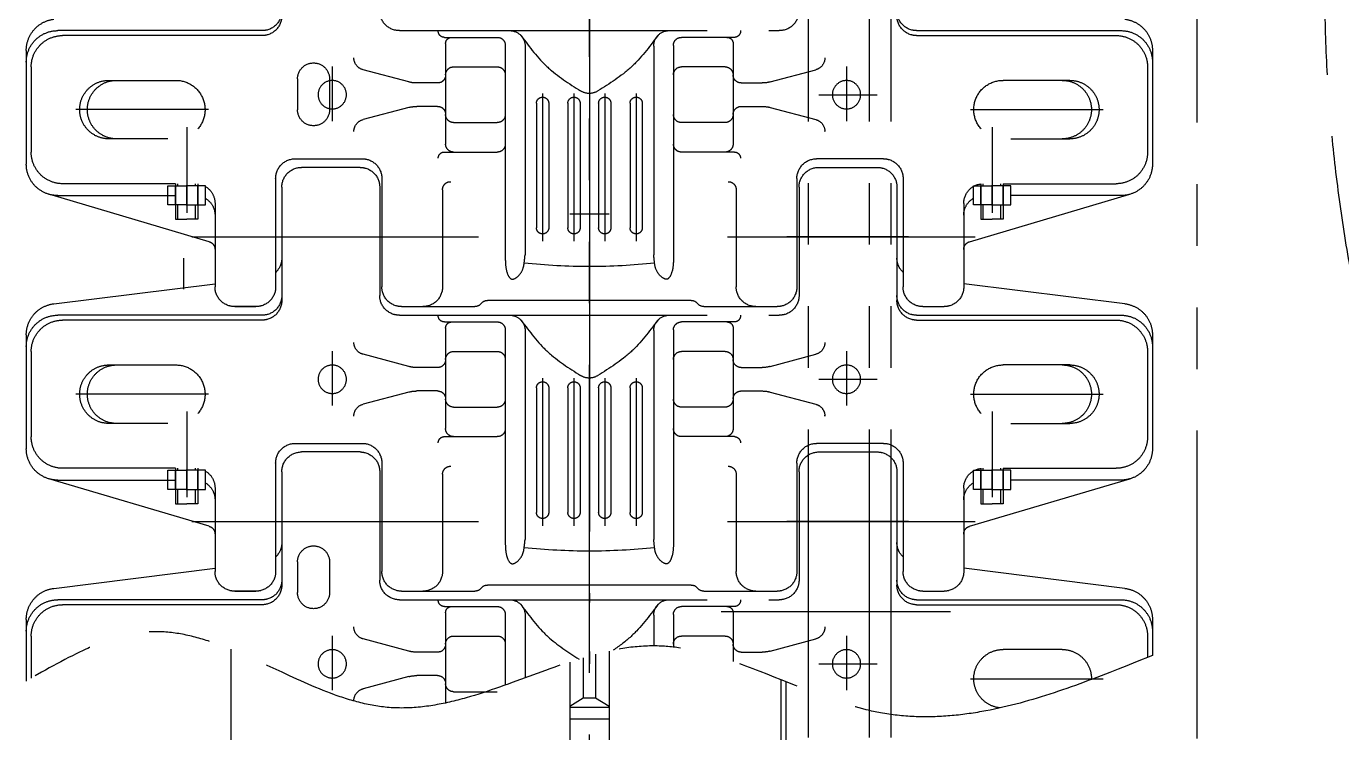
# Model space of a CAD drawing. Header units: millimetres. Extents: x 0 to 16800, y -463 to 11880.
# Drawn here: x 2819 to 4955, y 4864 to 6011 of the extents above; entities that cross this region are included whole.
import ezdxf

# ---------------------------------------------------------------- set-up
doc = ezdxf.new("R2010")
doc.units = ezdxf.units.MM
doc.header["$LTSCALE"] = 400
doc.linetypes.add('G', pattern=[2, 1.25, -0.25, 0.25, -0.25])
doc.linetypes.add('K', pattern=[2.5, 1.25, -0.25, 0.25, -0.25, 0.25, -0.25])
doc.layers.add('05', color=4, linetype='G')
doc.layers.add('07', color=6, linetype='K')

# ---------------------------------------------------------------- blocks, each defined once
blk = doc.blocks.new('fesfewr')
at = {"layer": '07', "color": 6, "linetype": 'K'}
for p, q in [((34303.9, 9495), (34303.9, 4929.7)), ((34402.5, 9495), (34402.5, 4929.7)), ((34438, 9495), (34438, 4929.7)), ((34935.4, 4993), (34935.4, 9438)), ((34214.8, 6199.6), (34534.8, 6199.6))]:
    blk.add_line(p, q, dxfattribs=at)
blk.add_arc((37758.4, 7222), 2616.2, 97.9098, 262.0902, dxfattribs=at)
blk = doc.blocks.new('rer')
at = {"layer": '07', "color": 6, "linetype": 'K'}
for p, q in [((9766.2, 57900.3), (9708, 57900.3)), ((10228.2, 57900.3), (10043.5, 57900.3)), ((10690.2, 57900.3), (10505.5, 57900.3)), ((9739.2, 57892.3), (9704.7, 57892.3)), ((10201.2, 57892.3), (10062.7, 57892.3)), ((10663.2, 57892.3), (10524.7, 57892.3)), ((9816.8, 57855.6), (9849.3, 57593.8)), ((9917.5, 57603.1), (9994.6, 57863.8)), ((10278.8, 57855.6), (10311.3, 57593.8)), ((10379.5, 57603.1), (10456.6, 57863.8)), ((9790.2, 57517.3), (9790.2, 57841.3)), ((9798.2, 57517.3), (9798.2, 57849.3)), ((9992.5, 57849.3), (9992.5, 57670.2)), ((10011.7, 57657.8), (10011.7, 57841.3)), ((10252.2, 57517.3), (10252.2, 57841.3)), ((10260.2, 57517.3), (10260.2, 57849.3)), ((10454.5, 57849.3), (10454.5, 57670.2)), ((10473.7, 57657.8), (10473.7, 57841.3)), ((10714.2, 57517.3), (10714.2, 57841.3)), ((10722.2, 57517.3), (10722.2, 57849.3)), ((9670, 57604.6), (9670, 57820.1)), ((10132, 57604.6), (10132, 57820.1)), ((10594, 57604.6), (10594, 57820.1)), ((9717.5, 57753.7), (9717.5, 57657.6)), ((10084.5, 57670.2), (10084.5, 57766.1)), ((10179.5, 57766.1), (10179.5, 57657.6)), ((10546.5, 57670.2), (10546.5, 57766.1)), ((10641.5, 57766.1), (10641.5, 57657.6)), ((9977.4, 57670.2), (10008.4, 57670.2)), ((9977.4, 57639.8), (9977.4, 57670.2)), ((10008.4, 57670.2), (10008.4, 57639.8)), ((10439.4, 57670.2), (10470.4, 57670.2)), ((10439.4, 57639.8), (10439.4, 57670.2)), ((10470.4, 57670.2), (10470.4, 57639.8)), ((9954.1, 57657.8), (9954.1, 57639.8)), ((10011.7, 57657.8), (9954.1, 57657.8)), ((9954.1, 57654.2), (9977.4, 57654.2)), ((9954.1, 57621.8), (9954.1, 57639.8)), ((10103.7, 57639.8), (9964.6, 57639.8)), ((9976.4, 57639.8), (10009.5, 57639.8)), ((9977.4, 57657.8), (10008.4, 57657.8)), ((9977.4, 57639.8), (9977.4, 57609.4)), ((10008.4, 57654.2), (10011.7, 57654.2)), ((10008.4, 57609.4), (10008.4, 57639.8)), ((10416.1, 57657.8), (10416.1, 57639.8)), ((10473.7, 57657.8), (10416.1, 57657.8)), ((10416.1, 57654.2), (10439.4, 57654.2)), ((10416.1, 57621.8), (10416.1, 57639.8)), ((10565.7, 57639.8), (10426.6, 57639.8)), ((10438.4, 57639.8), (10471.5, 57639.8)), ((10439.4, 57657.8), (10470.4, 57657.8)), ((10439.4, 57639.8), (10439.4, 57609.4)), ((10470.4, 57654.2), (10473.7, 57654.2)), ((10470.4, 57609.4), (10470.4, 57639.8)), ((9954.1, 57625.4), (9977.4, 57625.4)), ((10011.7, 57621.8), (9954.1, 57621.8)), ((9977.4, 57621.8), (10008.4, 57621.8)), ((10008.4, 57625.4), (10011.7, 57625.4)), ((10416.1, 57625.4), (10439.4, 57625.4)), ((10473.7, 57621.8), (10416.1, 57621.8)), ((10439.4, 57621.8), (10470.4, 57621.8)), ((10470.4, 57625.4), (10473.7, 57625.4)), ((9925.2, 57210.2), (9925.2, 57612.3)), ((9977.4, 57609.4), (10008.4, 57609.4)), ((10387.2, 57210.2), (10387.2, 57612.3)), ((10439.4, 57609.4), (10470.4, 57609.4)), ((9979.7, 57593.8), (9844.2, 57593.8)), ((10441.7, 57593.8), (10306.2, 57593.8)), ((9779.4, 57252.2), (9779.4, 57572.2)), ((9812.2, 57527.3), (9812.2, 57561.8)), ((10274.2, 57527.3), (10274.2, 57561.8)), ((9779.4, 57199.9), (9779.4, 57529.7)), ((10020.2, 57495.3), (9844.2, 57495.3)), ((9925.2, 57504.2), (9925.2, 57306.7)), ((10482.2, 57495.3), (10306.2, 57495.3)), ((10387.2, 57504.2), (10387.2, 57306.7)), ((10006.2, 57485.3), (9822.2, 57485.3)), ((10468.2, 57485.3), (10284.2, 57485.3)), ((9694.2, 57358.3), (9694.2, 57453.3)), ((10038.2, 57358.3), (10038.2, 57453.3)), ((10052.2, 57463.3), (10052.2, 57354.8)), ((10156.2, 57358.3), (10156.2, 57453.3)), ((10500.2, 57358.3), (10500.2, 57453.3)), ((10514.2, 57463.3), (10514.2, 57354.8)), ((10618.2, 57358.3), (10618.2, 57453.3)), ((9739.9, 57403.4), (9651.5, 57403.4)), ((10201.9, 57403.4), (10113.5, 57403.4)), ((10663.9, 57403.4), (10575.5, 57403.4)), ((10096.4, 57368.3), (10097.7, 57368.3)), ((10558.4, 57368.3), (10559.7, 57368.3)), ((9714.9, 57279.2), (9734.8, 57353.5)), ((10135.5, 57279.2), (10115.7, 57353.5)), ((10176.9, 57279.2), (10196.8, 57353.5)), ((10597.5, 57279.2), (10577.7, 57353.5)), ((10638.9, 57279.2), (10658.8, 57353.5)), ((10006.2, 57326.3), (9830.2, 57326.3)), ((10020.2, 57322.8), (9844.2, 57322.8)), ((10468.2, 57326.3), (10292.2, 57326.3)), ((10482.2, 57322.8), (10306.2, 57322.8)), ((8461.3, 57305.3), (9664.9, 57305.3)), ((8469.2, 57297.4), (9668.1, 57297.4)), ((9798.2, 56677.3), (9798.2, 57294.3)), ((9812.2, 57171.8), (9812.2, 57290.8)), ((10260.2, 56677.3), (10260.2, 57294.3)), ((10274.2, 57171.8), (10274.2, 57290.8)), ((10722.2, 56677.3), (10722.2, 57294.3)), ((9713.2, 57232.3), (9713.2, 57266.3)), ((10137.2, 57232.3), (10137.2, 57266.3)), ((10175.2, 57232.3), (10175.2, 57266.3)), ((10599.2, 57232.3), (10599.2, 57266.3)), ((10637.2, 57232.3), (10637.2, 57266.3)), ((9777.3, 57219.3), (9697.9, 57219.3)), ((9787.3, 57221.3), (9787.3, 57135.3)), ((9798.2, 57231.3), (9797.3, 57231.3)), ((10002, 57224.3), (9844.2, 57224.3)), ((10063.1, 57221.3), (10063.1, 57135.3)), ((10239.3, 57219.3), (10076.1, 57219.3)), ((10249.3, 57221.3), (10249.3, 57135.3)), ((10260.2, 57231.3), (10259.3, 57231.3)), ((10464, 57224.3), (10306.2, 57224.3)), ((10525.1, 57221.3), (10525.1, 57135.3)), ((10701.3, 57219.3), (10538.1, 57219.3)), ((10711.3, 57221.3), (10711.3, 57135.3)), ((10722.2, 57231.3), (10721.3, 57231.3)), ((9739.4, 57206.3), (9739.4, 57135.3)), ((10111, 57206.3), (10111, 57135.3)), ((10201.4, 57206.3), (10201.4, 57135.3)), ((10573, 57206.3), (10573, 57135.3)), ((10663.4, 57206.3), (10663.4, 57135.3)), ((9822.2, 57151.3), (9822.2, 56820.3)), ((10284.2, 57151.3), (10284.2, 56820.3)), ((9774.3, 57122.3), (9721.3, 57122.3)), ((10236.3, 57122.3), (9888, 57122.3)), ((10698.3, 57122.3), (10350, 57122.3)), ((9773.2, 57090.3), (9723.3, 57090.3)), ((9790.9, 57097.6), (9787.7, 57094.9)), ((9901.6, 57090.3), (9896, 57090.3)), ((10235.2, 57090.3), (9901.6, 57090.3)), ((10252.9, 57097.6), (10249.7, 57094.9)), ((10363.6, 57090.3), (10358, 57090.3)), ((10697.2, 57090.3), (10363.6, 57090.3)), ((10714.9, 57097.6), (10711.7, 57094.9)), ((10158.2, 57061.8), (9918.5, 57061.8)), ((10142.2, 57071.8), (9940.2, 57071.8)), ((10620.2, 57061.8), (10380.5, 57061.8)), ((10604.2, 57071.8), (10402.2, 57071.8)), ((10142.2, 57051.8), (9940.2, 57051.8)), ((10604.2, 57051.8), (10402.2, 57051.8)), ((10142.2, 57020.8), (9940.2, 57020.8)), ((10604.2, 57020.8), (10402.2, 57020.8)), ((9715, 57017.8), (7267.9, 57017.8)), ((9605, 56953.8), (9605, 57017.8)), ((9623.6, 57017.8), (9623.6, 56953.8)), ((9624.9, 57017.8), (9638.5, 56995.8)), ((10158.2, 57010.8), (9918.5, 57010.8)), ((10142.2, 57000.8), (9940.2, 57000.8)), ((10620.2, 57010.8), (10380.5, 57010.8)), ((10604.2, 57000.8), (10402.2, 57000.8)), ((10424.3, 57017.8), (10424.3, 56953.8)), ((5679.6, 56985.8), (14849.3, 56985.8)), ((9638.5, 56975.8), (9624.9, 56953.8)), ((9709.7, 56995.8), (9638.5, 56995.8)), ((9638.5, 56995.8), (9638.5, 56975.8)), ((9704.1, 56975.8), (9638.5, 56975.8)), ((9714.2, 56985.8), (9694.2, 56985.8)), ((10408.9, 56985.8), (9793.9, 56985.8)), ((10870.9, 56985.8), (10255.9, 56985.8)), ((11332.9, 56985.8), (10717.9, 56985.8)), ((10158.2, 56960.8), (9918.5, 56960.8)), ((10142.2, 56970.8), (9940.2, 56970.8)), ((10620.2, 56960.8), (10380.5, 56960.8)), ((10604.2, 56970.8), (10402.2, 56970.8)), ((9697.2, 56953.8), (7286.2, 56953.8)), ((10142.2, 56950.8), (9940.2, 56950.8)), ((10604.2, 56950.8), (10402.2, 56950.8)), ((10142.2, 56919.8), (9940.2, 56919.8)), ((10604.2, 56919.8), (10402.2, 56919.8)), ((10158.2, 56909.8), (9918.5, 56909.8)), ((10142.2, 56899.8), (9940.2, 56899.8)), ((10620.2, 56909.8), (10380.5, 56909.8)), ((10604.2, 56899.8), (10402.2, 56899.8)), ((9773.2, 56881.4), (9671.4, 56881.4)), ((9790.9, 56874), (9787.7, 56876.7)), ((10235.2, 56881.4), (9896, 56881.4)), ((10252.9, 56874), (10249.7, 56876.7)), ((10697.2, 56881.4), (10358, 56881.4)), ((10714.9, 56874), (10711.7, 56876.7)), ((9774.3, 56849.3), (9659.7, 56849.3)), ((10236.3, 56849.3), (9888, 56849.3)), ((10698.3, 56849.3), (10350, 56849.3)), ((9649, 56765.3), (9649, 56836.3)), ((9739.4, 56765.3), (9739.4, 56836.3)), ((9787.3, 56750.3), (9787.3, 56836.3)), ((10063.1, 56750.3), (10063.1, 56836.3)), ((10111, 56765.3), (10111, 56836.3)), ((10201.4, 56765.3), (10201.4, 56836.3)), ((10249.3, 56750.3), (10249.3, 56836.3)), ((10525.1, 56750.3), (10525.1, 56836.3)), ((10573, 56765.3), (10573, 56836.3)), ((10663.4, 56765.3), (10663.4, 56836.3)), ((10711.3, 56750.3), (10711.3, 56836.3)), ((9925.2, 56340.4), (9925.2, 56805.6)), ((10387.2, 56340.4), (10387.2, 56805.6)), ((9812.2, 56680.8), (9812.2, 56799.8)), ((10274.2, 56680.8), (10274.2, 56799.8)), ((9925.2, 56360.7), (9925.2, 56765.5)), ((10387.2, 56360.7), (10387.2, 56765.5)), ((9777.3, 56752.3), (9630.7, 56752.3)), ((10002, 56747.3), (9844.2, 56747.3)), ((10239.3, 56752.3), (10076.1, 56752.3)), ((10464, 56747.3), (10306.2, 56747.3)), ((10701.3, 56752.3), (10538.1, 56752.3)), ((9675.2, 56739.3), (9675.2, 56705.4)), ((9713.2, 56739.3), (9713.2, 56705.4)), ((9798.2, 56740.3), (9797.3, 56740.3)), ((10137.2, 56739.3), (10137.2, 56705.4)), ((10175.2, 56739.3), (10175.2, 56705.4)), ((10260.2, 56740.3), (10259.3, 56740.3)), ((10599.2, 56739.3), (10599.2, 56705.4)), ((10637.2, 56739.3), (10637.2, 56705.4)), ((10722.2, 56740.3), (10721.3, 56740.3)), ((9673.5, 56692.5), (9653.7, 56618.2)), ((9714.9, 56692.5), (9734.8, 56618.2)), ((10135.5, 56692.5), (10115.7, 56618.2)), ((10176.9, 56692.5), (10196.8, 56618.2)), ((10597.5, 56692.5), (10577.7, 56618.2)), ((10638.9, 56692.5), (10658.8, 56618.2)), ((9925.2, 56467.5), (9925.2, 56665)), ((10387.2, 56467.5), (10387.2, 56665)), ((10006.2, 56645.3), (9830.2, 56645.3)), ((10020.2, 56648.8), (9844.2, 56648.8)), ((10468.2, 56645.3), (10292.2, 56645.3)), ((10482.2, 56648.8), (10306.2, 56648.8)), ((10038.2, 56613.3), (10038.2, 56518.3)), ((10052.2, 56508.3), (10052.2, 56616.8)), ((10500.2, 56613.3), (10500.2, 56518.3)), ((10514.2, 56508.3), (10514.2, 56616.8)), ((9634.4, 56603.3), (9635.7, 56603.4)), ((10096.4, 56603.3), (10097.7, 56603.4)), ((10558.4, 56603.3), (10559.7, 56603.4)), ((9739.9, 56568.2), (9651.5, 56568.2)), ((9859.8, 56563.8), (9809.8, 56563.8)), ((10201.9, 56568.2), (10113.5, 56568.2)), ((10663.9, 56568.2), (10575.5, 56568.2)), ((10643.8, 56563.8), (10593.8, 56563.8)), ((9859.8, 56511.8), (9809.8, 56511.8)), ((10643.8, 56511.8), (10593.8, 56511.8)), ((10006.2, 56486.3), (9822.2, 56486.3)), ((10468.2, 56486.3), (10284.2, 56486.3)), ((10020.2, 56476.3), (9844.2, 56476.3)), ((10482.2, 56476.3), (10306.2, 56476.3)), ((9790.2, 56454.3), (9790.2, 56130.3)), ((9798.2, 56454.3), (9798.2, 56122.3)), ((9812.2, 56444.3), (9812.2, 56409.8)), ((9812.2, 56409.8), (9812.2, 56444.3)), ((10252.2, 56454.3), (10252.2, 56130.3)), ((10260.2, 56454.3), (10260.2, 56122.3)), ((10274.2, 56444.3), (10274.2, 56409.8)), ((10274.2, 56409.8), (10274.2, 56444.3)), ((10714.2, 56454.3), (10714.2, 56130.3)), ((10722.2, 56454.3), (10722.2, 56122.3)), ((9718, 56403.3), (7930.9, 56403.3)), ((9816.8, 56116), (9849.3, 56377.8)), ((9979.7, 56377.8), (9844.2, 56377.8)), ((10278.8, 56116), (10311.3, 56377.8)), ((10441.7, 56377.8), (10306.2, 56377.8)), ((9917.5, 56368.5), (9994.6, 56107.9)), ((9977.4, 56362.2), (10008.4, 56362.2)), ((9977.4, 56331.8), (9977.4, 56362.2)), ((10008.4, 56362.2), (10008.4, 56331.8)), ((10132, 56367), (10132, 56151.5)), ((10379.5, 56368.5), (10456.6, 56107.9)), ((10439.4, 56362.2), (10470.4, 56362.2)), ((10439.4, 56331.8), (10439.4, 56362.2)), ((10470.4, 56362.2), (10470.4, 56331.8)), ((10594, 56367), (10594, 56151.5)), ((9954.1, 56349.8), (9954.1, 56331.8)), ((10011.7, 56349.8), (9954.1, 56349.8)), ((9954.1, 56346.2), (9977.4, 56346.2)), ((9977.4, 56349.8), (10008.4, 56349.8)), ((10008.4, 56346.2), (10011.7, 56346.2)), ((10416.1, 56349.8), (10416.1, 56331.8)), ((10473.7, 56349.8), (10416.1, 56349.8)), ((10416.1, 56346.2), (10439.4, 56346.2)), ((10439.4, 56349.8), (10470.4, 56349.8)), ((10470.4, 56346.2), (10473.7, 56346.2)), ((9954.1, 56313.8), (9954.1, 56331.8)), ((9954.1, 56317.4), (9977.4, 56317.4)), ((10011.7, 56313.8), (9954.1, 56313.8)), ((10103.7, 56331.8), (9964.6, 56331.8)), ((9976.4, 56331.8), (10009.5, 56331.8)), ((9977.4, 56331.8), (9977.4, 56301.4)), ((9977.4, 56313.8), (10008.4, 56313.8)), ((9992.5, 56122.3), (9992.5, 56313.8)), ((10008.4, 56301.4), (10008.4, 56331.8)), ((10008.4, 56317.4), (10011.7, 56317.4)), ((10011.7, 56313.8), (10011.7, 56130.3)), ((10179.5, 56205.5), (10179.5, 56314.1)), ((10302.6, 56326.9), (10352.6, 56326.9)), ((10416.1, 56313.8), (10416.1, 56331.8)), ((10416.1, 56317.4), (10439.4, 56317.4)), ((10473.7, 56313.8), (10416.1, 56313.8)), ((10565.7, 56331.8), (10426.6, 56331.8)), ((10438.4, 56331.8), (10471.5, 56331.8)), ((10439.4, 56331.8), (10439.4, 56301.4)), ((10439.4, 56313.8), (10470.4, 56313.8)), ((10454.5, 56122.3), (10454.5, 56313.8)), ((10470.4, 56301.4), (10470.4, 56331.8)), ((10470.4, 56317.4), (10473.7, 56317.4)), ((10473.7, 56313.8), (10473.7, 56130.3)), ((10641.5, 56205.5), (10641.5, 56314.1)), ((9977.4, 56301.4), (10008.4, 56301.4)), ((10084.5, 56301.4), (10084.5, 56205.5)), ((10439.4, 56301.4), (10470.4, 56301.4)), ((10546.5, 56301.4), (10546.5, 56205.5)), ((9739.2, 56079.3), (9670.8, 56079.3)), ((10201.2, 56079.3), (10062.7, 56079.3)), ((10663.2, 56079.3), (10524.7, 56079.3)), ((9766.2, 56071.3), (9666.2, 56071.3)), ((10228.2, 56071.3), (10043.5, 56071.3)), ((10690.2, 56071.3), (10505.5, 56071.3))]:
    blk.add_line(p, q, dxfattribs=at)
for centre in [(9694.2, 57403.4), (10156.2, 57403.4), (10618.2, 57403.4), (9694.2, 56568.2), (10156.2, 56568.2), (10618.2, 56568.2)]:
    blk.add_circle(centre, 23, dxfattribs=at)
for centre, radius, start, end in [((9747.2, 57849.3), 51, 0, 90), ((9766.2, 57849.3), 51, 7.074, 90), ((10043.5, 57849.3), 51, 90, 180), ((10209.2, 57849.3), 51, 0, 90), ((10228.2, 57849.3), 51, 7.074, 90), ((10505.5, 57849.3), 51, 90, 180), ((10671.2, 57849.3), 51, 0, 90), ((10690.2, 57849.3), 51, 7.074, 90), ((9739.2, 57841.3), 51, 0, 90), ((10062.7, 57841.3), 51, 90, 180), ((10201.2, 57841.3), 51, 0, 90), ((10524.7, 57841.3), 51, 90, 180), ((10663.2, 57841.3), 51, 0, 90), ((10132, 57766.1), 47.5, 0, 180), ((10594, 57766.1), 47.5, 0, 180), ((9670, 57753.7), 47.5, 0, 91.4106), ((10132, 57753.7), 47.5, 0, 180), ((10594, 57753.7), 47.5, 0, 180), ((9670, 57657.6), 47.5, 185.4259, 270), ((9670, 57657.6), 47.5, 270, 0), ((10132, 57657.6), 47.5, 228.724, 0), ((10594, 57657.6), 47.5, 228.724, 0), ((9979.7, 57625.8), 32, 270, 352.8192), ((10441.7, 57625.8), 32, 270, 352.8192), ((9905, 57606.8), 13, 270, 343.5235), ((9960.5, 57625.8), 32, 270, 329.1799), ((10367, 57606.8), 13, 270, 343.5235), ((10422.5, 57625.8), 32, 270, 329.1799), ((9844.2, 57561.8), 32, 90, 180), ((10306.2, 57561.8), 32, 90, 180), ((9822.2, 57517.3), 32, 180, 270), ((9830.2, 57517.3), 32, 180, 270), ((9844.2, 57527.3), 32, 180, 270), ((10284.2, 57517.3), 32, 180, 270), ((10292.2, 57517.3), 32, 180, 270), ((10306.2, 57527.3), 32, 180, 270), ((10746.2, 57517.3), 32, 180, 270), ((10754.2, 57517.3), 32, 180, 270), ((9891, 57517.3), 32, 223.4325, 270), ((10020.2, 57463.3), 32, 0, 90), ((10353, 57517.3), 32, 223.4325, 270), ((10482.2, 57463.3), 32, 0, 90), ((10006.2, 57453.3), 32, 0, 90), ((10468.2, 57453.3), 32, 0, 90), ((9754.1, 57348.3), 20, 90, 165.0499), ((10096.4, 57348.3), 20, 14.9501, 90), ((10216.1, 57348.3), 20, 90, 165.0499), ((10558.4, 57348.3), 20, 14.9501, 90), ((10678.1, 57348.3), 20, 90, 165.0499), ((10006.2, 57358.3), 32, 270, 0), ((10020.2, 57354.8), 32, 270, 0), ((10468.2, 57358.3), 32, 270, 0), ((10482.2, 57354.8), 32, 270, 0), ((9830.2, 57294.3), 32, 90, 180), ((9844.2, 57290.8), 32, 90, 180), ((10292.2, 57294.3), 32, 90, 180), ((10306.2, 57290.8), 32, 90, 180), ((10754.2, 57294.3), 32, 90, 180), ((9763.2, 57266.3), 50, 165.0499, 180), ((10087.2, 57266.3), 50, 0, 14.9501), ((10225.2, 57266.3), 50, 165.0499, 180), ((10549.2, 57266.3), 50, 0, 14.9501), ((10687.2, 57266.3), 50, 165.0499, 180), ((9844.2, 57256.3), 32, 180, 270), ((10306.2, 57256.3), 32, 180, 270), ((9726.2, 57232.3), 13, 180, 270), ((10124.2, 57232.3), 13, 270, 0), ((10188.2, 57232.3), 13, 180, 270), ((10586.2, 57232.3), 13, 270, 0), ((10650.2, 57232.3), 13, 180, 270), ((9726.4, 57206.3), 13, 0, 90), ((9777.3, 57209.3), 10, 0, 90), ((9797.3, 57221.3), 10, 90, 180), ((10002, 57211.3), 13, 358.9191, 90), ((10053.1, 57221.3), 10, 0, 90), ((10076.1, 57206.3), 13, 90, 180), ((10124, 57206.3), 13, 90, 180), ((10188.4, 57206.3), 13, 0, 90), ((10239.3, 57209.3), 10, 0, 90), ((10259.3, 57221.3), 10, 90, 180), ((10464, 57211.3), 13, 358.9191, 90), ((10515.1, 57221.3), 10, 0, 90), ((10538.1, 57206.3), 13, 90, 180), ((10586, 57206.3), 13, 90, 180), ((10650.4, 57206.3), 13, 0, 90), ((10701.3, 57209.3), 10, 0, 90), ((10721.3, 57221.3), 10, 90, 180), ((9825.2, 57171.8), 13, 180, 232.0201), ((10287.2, 57171.8), 13, 180, 232.0201), ((9809.2, 57151.3), 13, 0, 52.0201), ((10271.2, 57151.3), 13, 0, 52.0201), ((9726.4, 57135.3), 13, 270, 0), ((9774.3, 57135.3), 13, 270, 0), ((10076.1, 57135.3), 13, 180, 270), ((10124, 57135.3), 13, 180, 270), ((10188.4, 57135.3), 13, 270, 0), ((10236.3, 57135.3), 13, 270, 0), ((10538.1, 57135.3), 13, 180, 270), ((10586, 57135.3), 13, 180, 270), ((10650.4, 57135.3), 13, 270, 0), ((10698.3, 57135.3), 13, 270, 0), ((9773.2, 57115.3), 25, 270, 0), ((10235.2, 57115.3), 25, 270, 0), ((10697.2, 57115.3), 25, 270, 0), ((10877.2, 56985.8), 1000, 173.9215, 186.0785), ((11339.2, 56985.8), 1000, 173.9215, 186.0785), ((9940.2, 57061.8), 10, 90, 270), ((10142.2, 57061.8), 10, 270, 90), ((10402.2, 57061.8), 10, 90, 270), ((10604.2, 57061.8), 10, 270, 90), ((9940.2, 57010.8), 10, 90, 270), ((10142.2, 57010.8), 10, 270, 90), ((10402.2, 57010.8), 10, 90, 270), ((10604.2, 57010.8), 10, 270, 90), ((10183.8, 56985.6), 25.6, 146.5529, 213.7175), ((10645.8, 56985.6), 25.6, 146.5529, 213.7175), ((9940.2, 56960.8), 10, 90, 270), ((10142.2, 56960.8), 10, 270, 90), ((10402.2, 56960.8), 10, 90, 270), ((10604.2, 56960.8), 10, 270, 90), ((9940.2, 56909.8), 10, 90, 270), ((10142.2, 56909.8), 10, 270, 90), ((10402.2, 56909.8), 10, 90, 270), ((10604.2, 56909.8), 10, 270, 90), ((9773.2, 56856.4), 25, 0, 90), ((10235.2, 56856.4), 25, 0, 90), ((10697.2, 56856.4), 25, 0, 90), ((9726.4, 56836.3), 13, 0, 90), ((9774.3, 56836.3), 13, 0, 90), ((10076.1, 56836.3), 13, 90, 180), ((10124, 56836.3), 13, 90, 180), ((10188.4, 56836.3), 13, 0, 90), ((10236.3, 56836.3), 13, 0, 90), ((10538.1, 56836.3), 13, 90, 180), ((10586, 56836.3), 13, 90, 180), ((10650.4, 56836.3), 13, 0, 90), ((10698.3, 56836.3), 13, 0, 90), ((9825.2, 56799.8), 13, 127.9799, 180), ((9809.2, 56820.3), 13, 307.9799, 0), ((10287.2, 56799.8), 13, 127.9799, 180), ((10271.2, 56820.3), 13, 307.9799, 0), ((9662, 56765.3), 13, 180, 270), ((9726.4, 56765.3), 13, 270, 0), ((9777.3, 56762.3), 10, 270, 0), ((10076.1, 56765.3), 13, 180, 270), ((10124, 56765.3), 13, 180, 270), ((10188.4, 56765.3), 13, 270, 0), ((10239.3, 56762.3), 10, 270, 0), ((10538.1, 56765.3), 13, 180, 270), ((10586, 56765.3), 13, 180, 270), ((10650.4, 56765.3), 13, 270, 0), ((10701.3, 56762.3), 10, 270, 0), ((9662.2, 56739.3), 13, 0, 90), ((9726.2, 56739.3), 13, 90, 180), ((9797.3, 56750.3), 10, 180, 270), ((9844.2, 56715.3), 32, 90, 180), ((10002, 56760.3), 13, 270, 1.0809), ((10053.1, 56750.3), 10, 270, 0), ((10124.2, 56739.3), 13, 0, 90), ((10188.2, 56739.3), 13, 90, 180), ((10259.3, 56750.3), 10, 180, 270), ((10306.2, 56715.3), 32, 90, 180), ((10464, 56760.3), 13, 270, 1.0809), ((10515.1, 56750.3), 10, 270, 0), ((10586.2, 56739.3), 13, 0, 90), ((10650.2, 56739.3), 13, 90, 180), ((10721.3, 56750.3), 10, 180, 270), ((9625.2, 56705.4), 50, 345.0499, 0), ((9763.2, 56705.4), 50, 180, 194.9501), ((10087.2, 56705.4), 50, 345.0499, 0), ((10225.2, 56705.4), 50, 180, 194.9501), ((10549.2, 56705.4), 50, 345.0499, 0), ((10687.2, 56705.4), 50, 180, 194.9501), ((9830.2, 56677.3), 32, 180, 270), ((9844.2, 56680.8), 32, 180, 270), ((10292.2, 56677.3), 32, 180, 270), ((10306.2, 56680.8), 32, 180, 270), ((10754.2, 56677.3), 32, 180, 270), ((10006.2, 56613.3), 32, 0, 90), ((10020.2, 56616.8), 32, 0, 90), ((10468.2, 56613.3), 32, 0, 90), ((10482.2, 56616.8), 32, 0, 90), ((9634.4, 56623.3), 20, 270, 345.0499), ((9754.1, 56623.3), 20, 194.9501, 270), ((10096.4, 56623.3), 20, 270, 345.0499), ((10216.1, 56623.3), 20, 194.9501, 270), ((10558.4, 56623.3), 20, 270, 345.0499), ((10678.1, 56623.3), 20, 194.9501, 270), ((9809.8, 56537.8), 26, 90, 270), ((9859.8, 56537.8), 26, 270, 90), ((10593.8, 56537.8), 26, 90, 270), ((10643.8, 56537.8), 26, 270, 90), ((10006.2, 56518.3), 32, 270, 0), ((10020.2, 56508.3), 32, 270, 0), ((10468.2, 56518.3), 32, 270, 0), ((10482.2, 56508.3), 32, 270, 0), ((9822.2, 56454.3), 32, 90, 180), ((9830.2, 56454.3), 32, 90, 180), ((9891, 56454.3), 32, 90, 136.5675), ((10284.2, 56454.3), 32, 90, 180), ((10292.2, 56454.3), 32, 90, 180), ((10353, 56454.3), 32, 90, 136.5675), ((10746.2, 56454.3), 32, 90, 180), ((10754.2, 56454.3), 32, 90, 180), ((9844.2, 56444.3), 32, 90, 180), ((10306.2, 56444.3), 32, 90, 180), ((9844.2, 56409.8), 32, 180, 270), ((10306.2, 56409.8), 32, 180, 270), ((9905, 56364.8), 13, 16.4765, 90), ((9960.5, 56345.8), 32, 30.8201, 90), ((9979.7, 56345.8), 32, 30.8201, 90), ((10367, 56364.8), 13, 16.4765, 90), ((10422.5, 56345.8), 32, 30.8201, 90), ((10441.7, 56345.8), 32, 30.8201, 90), ((10132, 56314.1), 47.5, 0, 131.276), ((10594, 56314.1), 47.5, 0, 131.276), ((10132, 56218), 47.5, 180, 0), ((10594, 56218), 47.5, 180, 0), ((10132, 56205.5), 47.5, 180, 0), ((10594, 56205.5), 47.5, 180, 0), ((9739.2, 56130.3), 51, 270, 0), ((9747.2, 56122.3), 51, 270, 0), ((10043.5, 56122.3), 51, 180, 270), ((10062.7, 56130.3), 51, 180, 270), ((10201.2, 56130.3), 51, 270, 0), ((10209.2, 56122.3), 51, 270, 0), ((10505.5, 56122.3), 51, 180, 270), ((10524.7, 56130.3), 51, 180, 270), ((10663.2, 56130.3), 51, 270, 0), ((10671.2, 56122.3), 51, 270, 0), ((9766.2, 56122.3), 51, 270, 352.926), ((10228.2, 56122.3), 51, 270, 352.926), ((10690.2, 56122.3), 51, 270, 352.926)]:
    blk.add_arc(centre, radius, start, end, dxfattribs=at)
for points in [[(9708, 57900.3), (9614.7, 57458.6), (9723.3, 57090.3), (9623.6, 56657.3), (9746.2, 56271.4), (9666.2, 56071.3)], [(9888, 57122.3), (9867.1, 57119.4), (9857.2, 57113), (9870.3, 57095.1), (9883.8, 57091.6), (9896, 57090.3)], [(10350, 57122.3), (10329.1, 57119.4), (10319.2, 57113), (10332.3, 57095.1), (10345.8, 57091.6), (10358, 57090.3)], [(10251.3, 57096.3), (10200.8, 57053.5), (10162.4, 56999.7)], [(10713.3, 57096.3), (10662.8, 57053.5), (10624.4, 56999.7)], [(10251.3, 56875.4), (10200.8, 56918.1), (10162.5, 56971.4)], [(10713.3, 56875.4), (10662.8, 56918.1), (10624.5, 56971.4)], [(9888, 56849.3), (9867.1, 56852.2), (9857.2, 56858.7), (9870.3, 56876.5), (9883.8, 56880), (9896, 56881.4)], [(10350, 56849.3), (10329.1, 56852.2), (10319.2, 56858.7), (10332.3, 56876.5), (10345.8, 56880), (10358, 56881.4)]]:
    blk.add_spline(points, degree=3, dxfattribs=at)
for points, knots in [([(9789.3, 57096.3), (9771.5, 57082.9), (9743.7, 57062.2), (9723.3, 57034.8), (9716.4, 57024.6)], [0, 0, 0, 0, 66.199474, 102.909655, 102.909655, 102.909655, 102.909655]), ([(9789.3, 56875.4), (9771.5, 56888.7), (9736.7, 56914.7), (9713.3, 56951.1), (9702, 56969)], [0, 0, 0, 0, 66.199474, 128.954186, 128.954186, 128.954186, 128.954186])]:
    blk.add_open_spline(points, degree=3, knots=knots, dxfattribs=at)

msp = doc.modelspace()

# ---------------------------------------------------------------- block references
at = {"ltscale": 2}
msp.add_blockref('fesfewr', (-30214.92, -1138.65), dxfattribs=at)
at = {"layer": '05', "ltscale": 2, "xscale": -1, "rotation": 270}
msp.add_blockref('rer', (-53252.37, -4718.47), dxfattribs=at)

doc.saveas('drawing.dxf')
